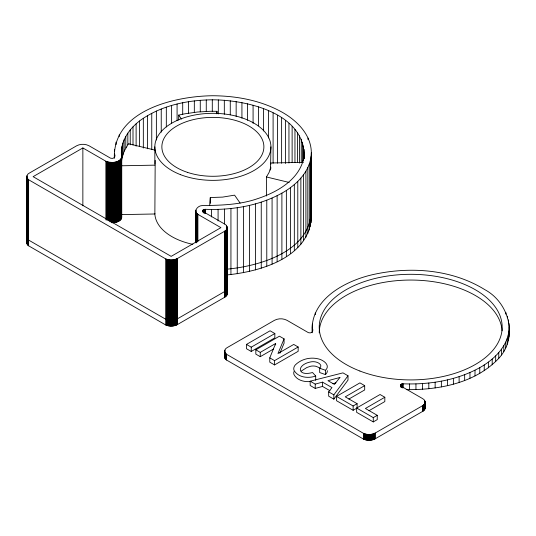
<?xml version="1.0" encoding="UTF-8"?>
<svg xmlns="http://www.w3.org/2000/svg" width="536" height="536" viewBox="0 0 536 536"><rect width="100%" height="100%" fill="white"/><g stroke="black" fill="none" stroke-linecap="round" stroke-linejoin="round"><path stroke-width="0.8" d="M266.446 196.009L266.446 176.974L269.079 172.445L270.573 167.755L270.921 146.837M304.053 158.864C306.94 113.424 247.297 99.944 212.29 99.803C188.324 100.064 163.627 104.996 143.333 118.282C130.576 126.597 119.294 140.948 121.685 157.014L121.685 217.335C121.015 221.388 116.078 222.608 112.573 222.782L112.573 162.462C116.078 162.287 121.015 161.075 121.685 157.014M304.287 154.562L304.287 152.921M154.871 213.482L154.864 213.985A58.042 33.513 0 0 0 192.793 244.336M121.377 213.857L121.464 214.608L154.864 213.985L155.185 160.385M114.336 158.281C112.875 110.329 174.984 96.192 212.417 95.743C236.577 95.83 261.253 100.433 282.472 112.399C297.145 120.747 311.315 134.871 311.322 152.847L311.322 218.909C307.51 258.218 259.873 271.631 226.936 274.928M312.213 332.742C309.6 299.684 344.836 281.038 372.44 274.707C409.839 266.231 451.634 269.112 484.779 289.628C509.153 302.652 518.439 337.298 498.755 358.343C475.352 383.106 439.024 390.061 406.234 389.632M121.471 150.06L121.464 165.778L154.864 165.155M304.053 156.398C300.341 179.165 277.548 192.109 257.468 198.702C239.632 204.913 220.611 205.301 202.005 205.596C197.69 205.663 193.04 211.385 197.891 214.36L220.912 227.646L171.158 256.369L33.105 176.666L82.859 147.943L105.873 161.236L108.714 162.153L112.573 162.462M114.336 153.323C116.279 157.108 113.632 159.185 110.496 158.16L89.076 145.792C85.278 143.782 80.434 143.782 76.635 145.792L29.373 173.074C26.592 174.173 25.849 178.18 28.616 179.754L165.805 258.962C169.47 260.469 173.865 260.409 177.383 258.526L224.644 231.237C227.927 229.978 227.927 225.321 224.644 224.061L203.218 211.686L203.023 210.192L205.127 209.301C231.452 210.32 258.627 206.012 281.896 193.154C296.676 184.873 311.034 170.884 311.322 152.847M227.217 227.646L226.916 295.028L224.644 297.299L177.383 324.588C173.865 326.471 169.47 326.538 165.805 325.024L28.616 245.816L26.968 243.719L27.102 241.414M312.213 327.818C314.156 331.61 311.51 333.687 308.374 332.655L286.954 320.287C283.155 318.284 278.311 318.284 274.512 320.287L227.251 347.576C224.47 348.668 223.726 352.681 226.494 354.256L363.683 433.463C367.348 434.971 371.743 434.904 375.254 433.028L422.515 405.739C425.805 404.479 425.805 399.816 422.515 398.556L401.096 386.188L400.901 384.687L402.998 383.803C429.329 384.821 456.505 380.513 479.767 367.656C494.547 359.375 508.912 345.385 509.2 327.349M224.845 355.917L224.973 358.222L226.494 359.998L363.683 439.205C367.348 440.719 371.743 440.652 375.254 438.77L422.911 411.239L424.793 409.209L424.793 406.576M209.67 205.576L210.293 197.55L222.654 197.101L234.574 195.151L240.128 203.104M216.772 113.726L216.953 111.314L210.44 111.28L197.476 112.017L184.82 113.813L178.689 115.093L178.689 120.057M121.96 146.589L121.987 158.08L121.511 161.55M327.449 370.704L327.014 372.587L325.513 374.61L319.67 372.54L319.67 368.232L320.669 366.905L320.823 365.545C320.086 363.442 317.815 362.497 315.811 361.968A7.538 4.348 0 0 0 310.713 361.914C296.361 364.668 296.857 376.842 312.542 372.533L315.697 376.044L315.697 380.352M121.987 158.08L124.151 151.232L128.466 143.735L155.252 150.187M27.102 235.673L26.968 237.977L28.616 240.074L165.805 319.282C169.47 320.789 173.865 320.722 177.383 318.846L225.033 291.316L226.916 289.279L227.05 286.974M255.833 349.814L279.437 336.186L284.073 338.866L277.97 353.546L293.735 344.44L298.163 347L298.163 351.308L274.559 364.936L269.776 362.175L269.776 357.867L275.651 343.482L260.262 352.373L255.833 349.814L255.833 354.122L260.262 356.681L273.554 349.003M279.899 353.217L284.073 343.174L284.073 338.866M325.513 374.61L325.513 370.302C331.007 364.956 322.645 359.522 317.674 358.745C309.821 356.942 301.024 359.254 295.289 364.962A14.727 8.502 0 0 0 293.969 370.209C297.996 377.646 308.374 378.651 315.697 376.044M310.17 381.19L315.228 384.104L322.538 382.135L331.972 387.582L328.669 391.87L328.669 396.178L333.854 399.166L333.854 394.858L348.005 375.776L342.966 372.868L310.17 381.19L310.17 385.498L315.228 388.412L322.538 386.443L329.948 390.724M333.854 399.166L348.005 380.084L348.005 375.776M301.346 371.033L306.847 367.515L310.713 366.222A7.538 4.348 0 0 1 315.811 366.276L318.659 367.381L320.146 368.547M246.48 344.413L270.084 330.786L274.847 333.539L274.847 337.848L251.243 351.475L246.48 348.722L246.48 344.413L251.243 347.167L274.847 333.539M269.776 357.867L274.559 360.627L298.163 347M356.44 408.378L353.13 410.295L336.514 400.7L336.514 396.392L359.924 382.878L364.688 385.632L364.688 389.94L348.856 399.079M364.688 385.632L345.251 396.848L357.103 403.688L357.103 407.997M336.514 396.392L353.13 405.987L357.103 403.688M384.828 397.256L365.398 408.479L377.243 415.32L377.243 419.628L373.27 421.926L356.654 412.331L356.654 408.023L380.064 394.509L384.828 397.256L384.828 401.565L368.996 410.71M356.654 408.023L373.27 417.618L377.243 415.32M332.755 383.709L335.945 382.851M226.936 269.179C260.396 266.01 311.711 251.022 311.135 209.429M310.913 381.485C304.75 382.255 296.964 380.48 293.969 374.517A14.727 8.502 0 0 1 293.969 371.582M303.456 162.375L270.894 162.984L270.908 164.07M266.446 176.974L289.172 182.448M319.67 368.232L325.513 370.302M328.669 391.87L333.854 394.858M178.689 115.093L181.47 119.066M227.05 292.723L227.217 293.708M121.464 214.608L121.685 217.335M509.2 333.091L509.012 323.61M311.135 215.171L311.322 218.909M127.823 133.122L127.856 144.62M125.779 136.399L125.813 147.889M124.118 139.742L124.151 151.232M122.844 143.145L122.871 154.636M270.781 167.091L270.781 168.746M270.412 168.445L270.412 170.1M188.464 101.713L188.464 113.21M182.709 102.751L182.709 114.242M154.837 146.837L154.857 164.07M508.959 331.087L508.959 336.829M508.403 319.885L508.403 323.168M508.296 334.806L508.296 340.554M507.371 316.193L507.371 317.835M507.21 338.497L507.21 344.239M505.917 312.542L505.917 314.183M505.703 342.135L505.703 347.877M503.786 345.707L503.786 351.448M501.468 349.197L501.468 354.946M498.755 352.594L498.755 358.343M495.659 355.884L495.659 361.632M492.202 359.046L492.202 364.795M488.39 362.075L488.39 367.817M484.236 364.942L484.236 370.691M479.767 367.656L479.767 373.398M475.003 370.188L475.003 375.93M469.958 372.533L469.958 378.282M464.658 374.691L464.658 380.433M459.124 376.634L459.124 382.376M453.376 378.362L453.376 384.111M447.446 379.87L447.446 385.618M441.363 381.156L441.363 386.898M435.138 382.202L435.138 387.943M428.813 383.005L428.813 388.754M425.075 401.812L425.075 408.224M425.021 401.484L425.021 408.553M424.927 401.156L424.927 408.881M424.793 400.834L424.793 409.209M424.626 403.782L424.626 409.524M424.425 404.09L424.425 409.832M424.184 404.392L424.184 410.141M423.916 404.687L423.916 410.429M423.614 404.968L423.614 410.71M423.279 405.236L423.279 410.985M422.911 405.497L422.911 411.239M422.515 405.739L422.515 411.481M422.408 383.575L422.408 389.317M415.949 383.897L415.949 389.638M409.471 383.97L409.471 389.719M402.998 383.803L402.998 387.91M402.824 383.823L402.824 387.923M402.643 383.843L402.643 387.126M402.469 383.877L402.469 387.16M402.302 383.91L402.302 387.193M402.141 383.957L402.141 387.24M401.98 384.004L401.98 387.287M401.826 384.057L401.826 387.34M401.678 384.124L401.678 386.583M401.538 384.191L401.538 386.65M401.41 384.258L401.41 386.724M401.29 384.339L401.29 386.798M401.176 384.419L401.075 386.972M400.982 384.6L400.982 387.059M400.901 384.687L400.901 386.329M400.828 384.788L400.774 386.53M400.727 384.989L400.667 386.831M375.254 433.028L375.254 438.77M374.838 433.249L374.838 438.997M374.389 433.463L374.389 439.205M373.92 433.658L373.92 439.399M373.438 433.832L373.438 439.574M373.27 417.618L373.27 421.926M372.929 433.986L372.929 439.734M372.406 434.127L372.406 439.868M371.863 434.24L371.863 439.989M371.314 434.341L371.314 440.083M370.751 434.415L370.751 440.157M370.188 434.468L370.188 440.21M369.612 434.502L369.612 440.244M369.036 434.508L369.036 440.257M368.46 434.502L368.46 440.244M367.89 434.468L367.89 440.21M367.321 434.415L367.321 440.157M366.758 434.341L366.758 440.083M366.209 434.24L366.209 439.989M365.673 434.127L365.673 439.868M365.15 433.986L365.15 439.734M364.641 433.832L364.641 439.574M364.152 433.658L364.152 439.399M363.683 433.463L363.683 439.205M353.13 405.987L353.13 410.295M322.538 382.135L322.538 386.443M315.282 313.004L315.282 314.645M315.228 384.104L315.228 388.412M312.341 324.079L312.341 327.362M311.081 156.586L311.081 222.648M310.418 160.304L310.418 226.373M309.332 163.996L309.332 230.058M308.039 138.047L308.039 139.695M307.825 167.634L307.825 233.696M305.909 171.205L305.909 237.267M304.126 149.444L304.126 158.529M303.59 174.703L303.59 240.765M303.564 145.973L303.564 160.847M302.612 142.536L302.612 162.368M301.265 139.146L301.265 162.281M300.877 178.099L300.877 244.161M299.537 135.809L299.537 163.078M297.788 181.382L297.788 247.451M297.426 132.546L297.426 162.294M294.954 129.37L294.954 162.421M294.324 184.545L294.324 250.614M292.127 126.295L292.127 162.656M290.512 187.573L290.512 253.635M288.951 123.34L288.951 162.998M286.365 190.448L286.365 256.51M285.44 120.506L285.44 163.473M281.896 193.154L281.896 259.216M281.621 117.813L281.621 163.259M277.501 115.274L277.501 163.199M277.125 195.687L277.125 261.749M275.651 343.482L275.651 344.923M274.559 360.627L274.559 364.936M273.099 112.895L273.099 163.292M272.08 198.039L272.08 264.101M268.435 110.684L268.435 137.953M266.781 200.189L266.781 266.251M263.531 108.661L263.531 130.972M261.246 202.132L261.246 268.194M260.262 352.373L260.262 356.681M258.406 106.832L258.406 125.833M255.505 203.861L255.505 269.93M253.079 105.197L253.079 123.374M251.243 347.167L251.243 351.475M249.575 205.375L249.575 271.437M247.578 103.763L247.578 120.292M243.485 206.655L243.485 272.717M241.93 102.55L241.93 118.248M237.26 207.7L237.26 273.762M236.155 101.552L236.155 116.426M230.936 208.511L230.936 274.573M230.272 100.775L230.272 114.825M227.143 226.983L227.143 294.371M227.05 226.661L227.05 294.7M226.916 228.966L226.916 295.028M226.748 229.281L226.748 295.343M226.547 225.703L226.547 227.358M226.547 229.589L226.547 295.651M226.494 354.256L226.494 359.998M226.313 229.897L226.313 295.959M226.159 353.988L226.159 359.73M226.038 230.185L226.038 296.247M225.857 353.706L225.857 359.448M225.736 230.467L225.736 296.529M225.582 353.412L225.582 359.154M225.401 230.741L225.401 296.803M225.348 353.11L225.348 358.852M225.14 352.795L225.14 358.544M225.033 230.996L225.033 297.058M224.973 352.48L224.973 358.222M224.845 350.175L224.845 357.901M224.644 231.237L224.644 297.299M224.698 350.832L224.698 357.244M224.53 209.074L224.53 223.948M224.323 100.225L224.323 114.269M218.32 99.904L218.32 113.947M218.078 209.395L218.078 220.966M216.953 111.314L216.953 113.8M212.29 99.803L212.29 111.294M211.599 209.476L211.599 216.913M210.293 197.55L210.293 203.338M206.266 99.944L206.266 111.434M205.127 209.301L205.127 213.435M204.946 209.321L204.946 213.455M204.772 209.341L204.772 212.651M204.598 209.375L204.598 212.678M204.424 209.409L204.424 212.718M204.263 209.455L204.263 212.759M204.102 209.502L204.102 212.812M203.948 209.563L203.948 212.866M203.801 209.623L203.801 212.926M203.667 209.69L203.667 212.169M203.533 209.764L203.533 212.243M203.412 209.837L203.412 212.316M203.298 209.924L203.298 212.403M203.104 210.099L203.104 211.754M203.023 210.192L203.023 211.841M202.956 210.286L202.896 212.042M200.27 100.306L200.27 111.796M197.891 214.36L197.891 241.629M197.503 214.058L197.503 241.327M197.141 213.743L197.141 241.837M196.826 213.408L196.826 242.332M196.545 213.073L196.545 241.991M196.303 212.718L196.303 241.636M196.102 212.357L196.102 242.929M195.948 211.995L195.948 242.567M195.821 210.112L195.821 242.339M195.761 210.487L195.761 242.714M194.327 100.895L194.327 112.393M177.383 258.526L177.383 324.588M177.081 104.004L177.081 120.533M176.96 258.754L176.96 324.816M176.518 258.962L176.518 325.024M176.049 259.156L176.049 325.218M175.56 259.33L175.56 325.392M175.051 259.491L175.051 325.553M174.528 259.625L174.528 325.687M173.986 259.746L173.986 325.808M173.436 259.839L173.436 325.901M172.88 259.913L172.88 325.975M172.311 259.967L172.311 326.029M171.734 260L171.734 326.062M171.614 105.471L171.614 123.649M171.158 260.014L171.158 326.076M170.589 260L170.589 326.062M170.013 259.967L170.013 326.029M169.443 259.913L169.443 325.975M168.887 259.839L168.887 325.901M168.338 259.746L168.338 325.808M167.795 259.625L167.795 325.687M167.272 259.491L167.272 325.553M166.763 259.33L166.763 325.392M166.321 107.14L166.321 126.972M166.274 259.156L166.274 325.218M165.805 258.962L165.805 325.024M161.236 109.009L161.236 132.144M156.371 111.066L156.371 139.983M151.755 113.304L151.755 149.658M147.4 115.709L147.4 148.76M143.333 118.282L143.333 148.03M139.561 121.002L139.561 146.616M136.117 123.856L136.117 146.167M133.002 126.838L133.002 145.015M130.228 129.926L130.228 144.8M121.645 157.39L121.645 217.71M121.558 157.765L121.558 218.085M121.431 158.14L121.431 218.454M121.263 158.502L121.263 218.822M121.049 158.857L121.049 219.177M120.794 159.205L120.794 219.525M120.506 159.547L120.506 219.867M120.171 159.869L120.171 220.189M119.803 160.184L119.803 220.504M119.401 160.478L119.401 220.799M119.22 134.911L119.22 136.566M118.959 160.76L118.959 221.08M118.49 161.021L118.49 221.341M117.994 161.269L117.994 221.582M117.464 161.49L117.464 221.81M116.915 161.691L116.915 222.011M116.339 161.872L116.339 222.192M116.004 142.154L116.004 144.633M115.749 162.033L115.749 222.353M115.133 162.167L115.133 222.487M114.469 149.578L114.469 151.232M114.51 162.281L114.51 222.601M113.873 162.368L113.873 222.681M113.23 162.428L113.23 222.748M111.924 162.475L111.924 222.795M111.267 162.462L111.267 221.951M110.617 162.421L110.617 221.911M109.974 162.354L109.974 221.844M109.337 162.267L109.337 220.933M108.714 162.153L108.714 220.819M108.105 162.013L108.105 220.678M107.515 161.852L107.515 219.686M106.945 161.664L106.945 220.33M106.396 161.457L106.396 219.298M105.873 161.236L105.873 219.901M82.859 147.943L82.859 205.784M28.616 179.754L28.616 245.816M28.281 179.486L28.281 245.548M27.979 179.205L27.979 245.267M27.705 178.91L27.705 244.972M27.47 178.609L27.47 244.671M27.269 178.3L27.269 244.362M27.102 177.979L27.102 244.041M26.968 175.674L26.968 243.719M26.82 176.331L26.82 243.063M319.242 332.856A91.462 52.803 0 0 1 408.908 280.06A91.462 52.803 0 0 1 502.098 330.779M339.925 377.471L334.417 384.406L327.978 380.687L339.925 377.471M359.891 371.019A91.462 52.803 0 0 0 501.971 330.565A91.462 52.803 0 0 0 370.249 279.752A91.462 52.803 0 0 0 359.891 371.019M180.632 174.703A58.042 33.513 0 0 0 270.801 149.028A58.042 33.513 0 0 0 187.205 116.781A58.042 33.513 0 0 0 180.632 174.703M187.372 172.337A51.007 29.447 0 0 0 263.886 146.837A51.007 29.447 0 0 0 187.372 121.33A51.007 29.447 0 0 0 187.372 172.337"/></g></svg>
